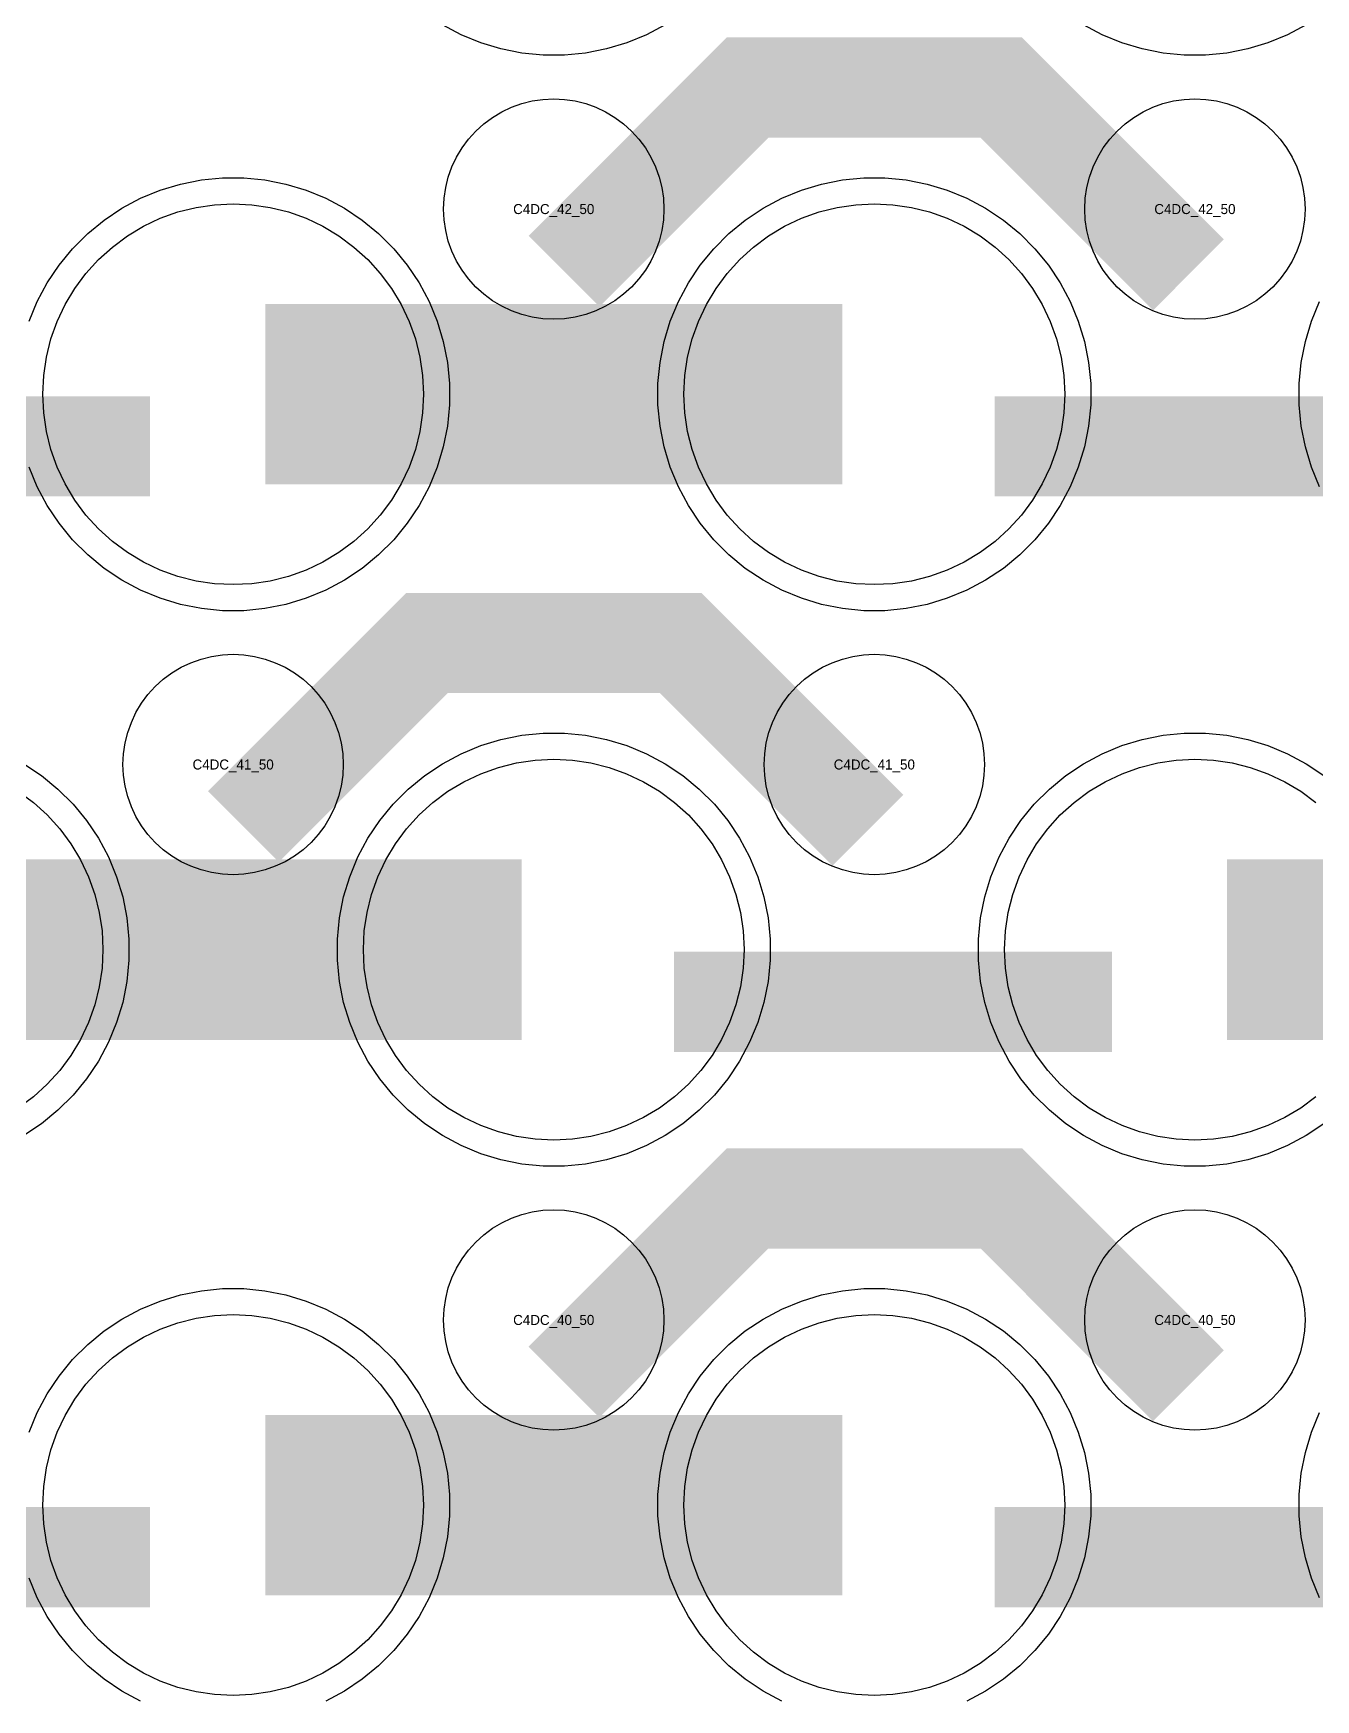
# Model space of a CAD drawing. Extents: x -11880 to 11880, y -14992 to 14992.
# Drawn here: x 3950.1 to 4270.1, y -9345.5 to -8929.8 of the extents above; entities that cross this region are included whole.
import ezdxf
from ezdxf.enums import TextEntityAlignment as Align

# ---------------------------------------------------------------- set-up
doc = ezdxf.new("R2010")
doc.units = 0
doc.header["$MEASUREMENT"] = 0
for name, color, linetype in [('GDS_775_DT_237', 138, 'CONTINUOUS'), ('RDL1_FS', 34, 'CONTINUOUS'), ('RDL_BS', 160, 'CONTINUOUS')]:
    doc.layers.add(name, color=color, linetype=linetype)

msp = doc.modelspace()

# ---------------------------------------------------------------- linework, layer by layer
at = {"layer": 'RDL1_FS'}
for points in [[(4000, -9067.384), (3995.343, -9067.155), (3990.732, -9066.471), (3986.209, -9065.339), (3981.819, -9063.767), (3977.605, -9061.775), (3973.605, -9059.377), (3969.86, -9056.599), (3966.406, -9053.469), (3963.276, -9050.015), (3960.498, -9046.27), (3958.1, -9042.27), (3956.108, -9038.056), (3954.536, -9033.666), (3953.404, -9029.143), (3952.72, -9024.532), (3952.491, -9019.875), (3952.72, -9015.218), (3953.404, -9010.607), (3954.536, -9006.084), (3956.108, -9001.694), (3958.1, -8997.48), (3960.498, -8993.48), (3963.276, -8989.735), (3966.406, -8986.281), (3969.86, -8983.151), (3973.605, -8980.373), (3977.605, -8977.975), (3981.819, -8975.983), (3986.209, -8974.411), (3990.732, -8973.279), (3995.343, -8972.595), (4000, -8972.366), (4004.657, -8972.595), (4009.268, -8973.279), (4013.791, -8974.411), (4018.181, -8975.983), (4022.395, -8977.975), (4026.395, -8980.373), (4030.14, -8983.151), (4033.594, -8986.281), (4036.724, -8989.735), (4039.502, -8993.48), (4041.9, -8997.48), (4043.892, -9001.694), (4045.464, -9006.084), (4046.596, -9010.607), (4047.28, -9015.218), (4047.509, -9019.875), (4047.28, -9024.532), (4046.596, -9029.143), (4045.464, -9033.666), (4043.892, -9038.056), (4041.9, -9042.27), (4039.502, -9046.27), (4036.724, -9050.015), (4033.594, -9053.469), (4030.14, -9056.599), (4026.395, -9059.377), (4022.395, -9061.775), (4018.181, -9063.767), (4013.791, -9065.339), (4009.268, -9066.471), (4004.657, -9067.155)], [(4160, -9067.384), (4155.343, -9067.155), (4150.732, -9066.471), (4146.209, -9065.339), (4141.819, -9063.767), (4137.605, -9061.775), (4133.605, -9059.377), (4129.86, -9056.599), (4126.406, -9053.469), (4123.276, -9050.015), (4120.498, -9046.27), (4118.1, -9042.27), (4116.108, -9038.056), (4114.536, -9033.666), (4113.404, -9029.143), (4112.72, -9024.532), (4112.491, -9019.875), (4112.72, -9015.218), (4113.404, -9010.607), (4114.536, -9006.084), (4116.108, -9001.694), (4118.1, -8997.48), (4120.498, -8993.48), (4123.276, -8989.735), (4126.406, -8986.281), (4129.86, -8983.151), (4133.605, -8980.373), (4137.605, -8977.975), (4141.819, -8975.983), (4146.209, -8974.411), (4150.732, -8973.279), (4155.343, -8972.595), (4160, -8972.366), (4164.657, -8972.595), (4169.268, -8973.279), (4173.791, -8974.411), (4178.181, -8975.983), (4182.395, -8977.975), (4186.395, -8980.373), (4190.14, -8983.151), (4193.594, -8986.281), (4196.724, -8989.735), (4199.502, -8993.48), (4201.9, -8997.48), (4203.892, -9001.694), (4205.464, -9006.084), (4206.596, -9010.607), (4207.28, -9015.218), (4207.509, -9019.875), (4207.28, -9024.532), (4206.596, -9029.143), (4205.464, -9033.666), (4203.892, -9038.056), (4201.9, -9042.27), (4199.502, -9046.27), (4196.724, -9050.015), (4193.594, -9053.469), (4190.14, -9056.599), (4186.395, -9059.377), (4182.395, -9061.775), (4178.181, -9063.767), (4173.791, -9065.339), (4169.268, -9066.471), (4164.657, -9067.155)], [(4000, -9344.509), (3995.343, -9344.28), (3990.732, -9343.596), (3986.209, -9342.464), (3981.819, -9340.892), (3977.605, -9338.9), (3973.605, -9336.502), (3969.86, -9333.724), (3966.406, -9330.594), (3963.276, -9327.14), (3960.498, -9323.395), (3958.1, -9319.395), (3956.108, -9315.181), (3954.536, -9310.791), (3953.404, -9306.268), (3952.72, -9301.657), (3952.491, -9297), (3952.72, -9292.343), (3953.404, -9287.732), (3954.536, -9283.209), (3956.108, -9278.819), (3958.1, -9274.605), (3960.498, -9270.605), (3963.276, -9266.86), (3966.406, -9263.406), (3969.86, -9260.276), (3973.605, -9257.498), (3977.605, -9255.1), (3981.819, -9253.108), (3986.209, -9251.536), (3990.732, -9250.404), (3995.343, -9249.72), (4000, -9249.491), (4004.657, -9249.72), (4009.268, -9250.404), (4013.791, -9251.536), (4018.181, -9253.108), (4022.395, -9255.1), (4026.395, -9257.498), (4030.14, -9260.276), (4033.594, -9263.406), (4036.724, -9266.86), (4039.502, -9270.605), (4041.9, -9274.605), (4043.892, -9278.819), (4045.464, -9283.209), (4046.596, -9287.732), (4047.28, -9292.343), (4047.509, -9297), (4047.28, -9301.657), (4046.596, -9306.268), (4045.464, -9310.791), (4043.892, -9315.181), (4041.9, -9319.395), (4039.502, -9323.395), (4036.724, -9327.14), (4033.594, -9330.594), (4030.14, -9333.724), (4026.395, -9336.502), (4022.395, -9338.9), (4018.181, -9340.892), (4013.791, -9342.464), (4009.268, -9343.596), (4004.657, -9344.28)], [(4160, -9344.509), (4155.343, -9344.28), (4150.732, -9343.596), (4146.209, -9342.464), (4141.819, -9340.892), (4137.605, -9338.9), (4133.605, -9336.502), (4129.86, -9333.724), (4126.406, -9330.594), (4123.276, -9327.14), (4120.498, -9323.395), (4118.1, -9319.395), (4116.108, -9315.181), (4114.536, -9310.791), (4113.404, -9306.268), (4112.72, -9301.657), (4112.491, -9297), (4112.72, -9292.343), (4113.404, -9287.732), (4114.536, -9283.209), (4116.108, -9278.819), (4118.1, -9274.605), (4120.498, -9270.605), (4123.276, -9266.86), (4126.406, -9263.406), (4129.86, -9260.276), (4133.605, -9257.498), (4137.605, -9255.1), (4141.819, -9253.108), (4146.209, -9251.536), (4150.732, -9250.404), (4155.343, -9249.72), (4160, -9249.491), (4164.657, -9249.72), (4169.268, -9250.404), (4173.791, -9251.536), (4178.181, -9253.108), (4182.395, -9255.1), (4186.395, -9257.498), (4190.14, -9260.276), (4193.594, -9263.406), (4196.724, -9266.86), (4199.502, -9270.605), (4201.9, -9274.605), (4203.892, -9278.819), (4205.464, -9283.209), (4206.596, -9287.732), (4207.28, -9292.343), (4207.509, -9297), (4207.28, -9301.657), (4206.596, -9306.268), (4205.464, -9310.791), (4203.892, -9315.181), (4201.9, -9319.395), (4199.502, -9323.395), (4196.724, -9327.14), (4193.594, -9330.594), (4190.14, -9333.724), (4186.395, -9336.502), (4182.395, -9338.9), (4178.181, -9340.892), (4173.791, -9342.464), (4169.268, -9343.596), (4164.657, -9344.28)]]:
    msp.add_lwpolyline(points, close=True, dxfattribs=at)
for points in [[(4008.002, -9019.875, 45, 45, 0), (4080.002, -9019.875, 45, 45, 0)], [(4080.002, -9019.875, 45, 45, 0), (4152.002, -9019.875, 45, 45, 0)], [(4008.002, -9297, 45, 45, 0), (4080.002, -9297, 45, 45, 0)], [(4080.002, -9297, 45, 45, 0), (4152.002, -9297, 45, 45, 0)]]:
    msp.add_lwpolyline(points, format="xyseb", dxfattribs=at)
at = {"layer": 'RDL1_FS', "color": 241, "true_color": 0xf7abae}
msp.add_lwpolyline([(4080, -9205.944), (4075.343, -9205.715), (4070.732, -9205.031), (4066.209, -9203.899), (4061.819, -9202.327), (4057.605, -9200.335), (4053.605, -9197.937), (4049.86, -9195.159), (4046.406, -9192.029), (4043.276, -9188.575), (4040.498, -9184.83), (4038.1, -9180.83), (4036.108, -9176.616), (4034.536, -9172.226), (4033.404, -9167.703), (4032.72, -9163.092), (4032.491, -9158.435), (4032.72, -9153.778), (4033.404, -9149.167), (4034.536, -9144.644), (4036.108, -9140.254), (4038.1, -9136.04), (4040.498, -9132.04), (4043.276, -9128.295), (4046.406, -9124.841), (4049.86, -9121.711), (4053.605, -9118.933), (4057.605, -9116.535), (4061.819, -9114.543), (4066.209, -9112.971), (4070.732, -9111.839), (4075.343, -9111.155), (4080, -9110.926), (4084.657, -9111.155), (4089.268, -9111.839), (4093.791, -9112.971), (4098.181, -9114.543), (4102.395, -9116.535), (4106.395, -9118.933), (4110.14, -9121.711), (4113.594, -9124.841), (4116.724, -9128.295), (4119.502, -9132.04), (4121.9, -9136.04), (4123.892, -9140.254), (4125.464, -9144.644), (4126.596, -9149.167), (4127.28, -9153.778), (4127.509, -9158.435), (4127.28, -9163.092), (4126.596, -9167.703), (4125.464, -9172.226), (4123.892, -9176.616), (4121.9, -9180.83), (4119.502, -9184.83), (4116.724, -9188.575), (4113.594, -9192.029), (4110.14, -9195.159), (4106.395, -9197.937), (4102.395, -9200.335), (4098.181, -9202.327), (4093.791, -9203.899), (4089.268, -9205.031), (4084.657, -9205.715)], close=True, dxfattribs=at)
for points in [[(4270.14, -9195.159), (4266.395, -9197.937), (4262.395, -9200.335), (4258.181, -9202.327), (4253.791, -9203.899), (4249.268, -9205.031), (4244.657, -9205.715), (4240, -9205.944), (4235.343, -9205.715), (4230.732, -9205.031), (4226.209, -9203.899), (4221.819, -9202.327), (4217.605, -9200.335), (4213.605, -9197.937), (4209.86, -9195.159), (4206.406, -9192.029), (4203.276, -9188.575), (4200.498, -9184.83), (4198.1, -9180.83), (4196.108, -9176.616), (4194.536, -9172.226), (4193.404, -9167.703), (4192.72, -9163.092), (4192.491, -9158.435), (4192.72, -9153.778), (4193.404, -9149.167), (4194.536, -9144.644), (4196.108, -9140.254), (4198.1, -9136.04), (4200.498, -9132.04), (4203.276, -9128.295), (4206.406, -9124.841), (4209.86, -9121.711), (4213.605, -9118.933), (4217.605, -9116.535), (4221.819, -9114.543), (4226.209, -9112.971), (4230.732, -9111.839), (4235.343, -9111.155), (4240, -9110.926), (4244.657, -9111.155), (4249.268, -9111.839), (4253.791, -9112.971), (4258.181, -9114.543), (4262.395, -9116.535), (4266.395, -9118.933), (4270.14, -9121.711)], [(3946.395, -9118.933), (3950.14, -9121.711), (3953.594, -9124.841), (3956.724, -9128.295), (3959.502, -9132.04), (3961.9, -9136.04), (3963.892, -9140.254), (3965.464, -9144.644), (3966.596, -9149.167), (3967.28, -9153.778), (3967.509, -9158.435), (3967.28, -9163.092), (3966.596, -9167.703), (3965.464, -9172.226), (3963.892, -9176.616), (3961.9, -9180.83), (3959.502, -9184.83), (3956.724, -9188.575), (3953.594, -9192.029), (3950.14, -9195.159), (3946.395, -9197.937)]]:
    msp.add_lwpolyline(points, dxfattribs=at)
for points in [[(3928.002, -9158.435, 45, 45, 0), (4000.002, -9158.435, 45, 45, 0)], [(4000.002, -9158.435, 45, 45, 0), (4072.002, -9158.435, 45, 45, 0)], [(4248.002, -9158.435, 45, 45, 0), (4320.002, -9158.435, 45, 45, 0)]]:
    msp.add_lwpolyline(points, format="xyseb", dxfattribs=at)
at = {"layer": 'RDL_BS'}
for points in [[(4107.777, -8927.693), (4103.115, -8930.185), (4098.205, -8932.216), (4093.165, -8933.747), (4087.938, -8934.793), (4082.644, -8935.31), (4077.356, -8935.31), (4072.062, -8934.793), (4066.835, -8933.747), (4061.795, -8932.216), (4056.885, -8930.185), (4052.223, -8927.693)], [(4267.777, -8927.693), (4263.115, -8930.185), (4258.205, -8932.216), (4253.165, -8933.747), (4247.938, -8934.793), (4242.644, -8935.31), (4237.356, -8935.31), (4232.062, -8934.793), (4226.835, -8933.747), (4221.795, -8932.216), (4216.885, -8930.185), (4212.223, -8927.693)], [(3949.094, -9001.67), (3951.125, -8996.76), (3953.617, -8992.098), (3956.564, -8987.684), (3959.926, -8983.583), (3963.708, -8979.801), (3967.809, -8976.439), (3972.223, -8973.492), (3976.885, -8971), (3981.795, -8968.969), (3986.835, -8967.438), (3992.062, -8966.392), (3997.356, -8965.875), (4002.644, -8965.875), (4007.938, -8966.392), (4013.165, -8967.438), (4018.205, -8968.969), (4023.115, -8971), (4027.777, -8973.492), (4032.191, -8976.439), (4036.292, -8979.801), (4040.074, -8983.583), (4043.436, -8987.684), (4046.383, -8992.098), (4048.875, -8996.76), (4050.906, -9001.67), (4052.437, -9006.71), (4053.483, -9011.937), (4054, -9017.231), (4054, -9022.519), (4053.483, -9027.813), (4052.437, -9033.04), (4050.906, -9038.08), (4048.875, -9042.99), (4046.383, -9047.652), (4043.436, -9052.066), (4040.074, -9056.167), (4036.292, -9059.949), (4032.191, -9063.311), (4027.777, -9066.258), (4023.115, -9068.75), (4018.205, -9070.781), (4013.165, -9072.312), (4007.938, -9073.358), (4002.644, -9073.875), (3997.356, -9073.875), (3992.062, -9073.358), (3986.835, -9072.312), (3981.795, -9070.781), (3976.885, -9068.75), (3972.223, -9066.258), (3967.809, -9063.311), (3963.708, -9059.949), (3959.926, -9056.167), (3956.564, -9052.066), (3953.617, -9047.652), (3951.125, -9042.99), (3949.094, -9038.08)], [(4271.125, -9042.99), (4269.094, -9038.08), (4267.563, -9033.04), (4266.517, -9027.813), (4266, -9022.519), (4266, -9017.231), (4266.517, -9011.937), (4267.563, -9006.71), (4269.094, -9001.67), (4271.125, -8996.76)], [(3949.094, -9278.795), (3951.125, -9273.885), (3953.617, -9269.223), (3956.564, -9264.809), (3959.926, -9260.708), (3963.708, -9256.926), (3967.809, -9253.564), (3972.223, -9250.617), (3976.885, -9248.125), (3981.795, -9246.094), (3986.835, -9244.563), (3992.062, -9243.517), (3997.356, -9243), (4002.644, -9243), (4007.938, -9243.517), (4013.165, -9244.563), (4018.205, -9246.094), (4023.115, -9248.125), (4027.777, -9250.617), (4032.191, -9253.564), (4036.292, -9256.926), (4040.074, -9260.708), (4043.436, -9264.809), (4046.383, -9269.223), (4048.875, -9273.885), (4050.906, -9278.795), (4052.437, -9283.835), (4053.483, -9289.062), (4054, -9294.356), (4054, -9299.644), (4053.483, -9304.938), (4052.437, -9310.165), (4050.906, -9315.205), (4048.875, -9320.115), (4046.383, -9324.777), (4043.436, -9329.191), (4040.074, -9333.292), (4036.292, -9337.074), (4032.191, -9340.436), (4027.777, -9343.383), (4023.115, -9345.875)], [(4136.885, -9345.875), (4132.223, -9343.383), (4127.809, -9340.436), (4123.708, -9337.074), (4119.926, -9333.292), (4116.564, -9329.191), (4113.617, -9324.777), (4111.125, -9320.115), (4109.094, -9315.205), (4107.563, -9310.165), (4106.517, -9304.938), (4106, -9299.644), (4106, -9294.356), (4106.517, -9289.062), (4107.563, -9283.835), (4109.094, -9278.795), (4111.125, -9273.885), (4113.617, -9269.223), (4116.564, -9264.809), (4119.926, -9260.708), (4123.708, -9256.926), (4127.809, -9253.564), (4132.223, -9250.617), (4136.885, -9248.125), (4141.795, -9246.094), (4146.835, -9244.563), (4152.062, -9243.517), (4157.356, -9243), (4162.644, -9243), (4167.938, -9243.517), (4173.165, -9244.563), (4178.205, -9246.094), (4183.115, -9248.125), (4187.777, -9250.617), (4192.191, -9253.564), (4196.292, -9256.926), (4200.074, -9260.708), (4203.436, -9264.809), (4206.383, -9269.223), (4208.875, -9273.885), (4210.906, -9278.795), (4212.437, -9283.835), (4213.483, -9289.062), (4214, -9294.356), (4214, -9299.644), (4213.483, -9304.938), (4212.437, -9310.165), (4210.906, -9315.205), (4208.875, -9320.115), (4206.383, -9324.777), (4203.436, -9329.191), (4200.074, -9333.292), (4196.292, -9337.074), (4192.191, -9340.436), (4187.777, -9343.383), (4183.115, -9345.875)], [(4271.125, -9320.115), (4269.094, -9315.205), (4267.563, -9310.165), (4266.517, -9304.938), (4266, -9299.644), (4266, -9294.356), (4266.517, -9289.062), (4267.563, -9283.835), (4269.094, -9278.795), (4271.125, -9273.885)], [(3976.885, -9345.875), (3972.223, -9343.383), (3967.809, -9340.436), (3963.708, -9337.074), (3959.926, -9333.292), (3956.564, -9329.191), (3953.617, -9324.777), (3951.125, -9320.115), (3949.094, -9315.205)]]:
    msp.add_lwpolyline(points, dxfattribs=at)
for points in [[(4082.562, -8989.189, 25, 25, 0), (4128.377, -8943.374, 25, 25, 0), (4161.93, -8943.374, 25, 25, 0)], [(4238.401, -8990.088, 25, 25, 0), (4191.687, -8943.374, 25, 25, 0), (4161.929, -8943.374, 25, 25, 0)], [(3870.016, -9032.888, 25, 25, 0), (3979.281, -9032.888, 25, 25, 0)], [(4190.016, -9032.888, 25, 25, 0), (4299.281, -9032.888, 25, 25, 0)], [(4002.562, -9127.749, 25, 25, 0), (4048.377, -9081.934, 25, 25, 0), (4081.93, -9081.934, 25, 25, 0)], [(4158.401, -9128.648, 25, 25, 0), (4111.687, -9081.934, 25, 25, 0), (4081.929, -9081.934, 25, 25, 0)], [(4082.562, -9266.314, 25, 25, 0), (4128.377, -9220.499, 25, 25, 0), (4161.93, -9220.499, 25, 25, 0)], [(4238.401, -9267.213, 25, 25, 0), (4191.687, -9220.499, 25, 25, 0), (4161.929, -9220.499, 25, 25, 0)], [(3870.016, -9310.013, 25, 25, 0), (3979.281, -9310.013, 25, 25, 0)], [(4190.016, -9310.013, 25, 25, 0), (4299.281, -9310.013, 25, 25, 0)]]:
    msp.add_lwpolyline(points, format="xyseb", dxfattribs=at)
for points in [[(4080, -9001.181), (4077.307, -9001.049), (4074.635, -9000.653), (4072.016, -8999.996), (4069.481, -8999.089), (4067.044, -8997.937), (4064.72, -8996.544), (4062.557, -8994.941), (4060.558, -8993.129), (4058.746, -8991.13), (4057.143, -8988.967), (4055.75, -8986.643), (4054.598, -8984.206), (4053.691, -8981.671), (4053.034, -8979.052), (4052.638, -8976.38), (4052.506, -8973.687), (4052.638, -8970.994), (4053.034, -8968.322), (4053.691, -8965.703), (4054.598, -8963.168), (4055.75, -8960.731), (4057.143, -8958.407), (4058.746, -8956.244), (4060.558, -8954.245), (4062.557, -8952.433), (4064.72, -8950.83), (4067.044, -8949.437), (4069.481, -8948.285), (4072.016, -8947.378), (4074.635, -8946.721), (4077.307, -8946.325), (4080, -8946.193), (4082.693, -8946.325), (4085.365, -8946.721), (4087.984, -8947.378), (4090.519, -8948.285), (4092.956, -8949.437), (4095.28, -8950.83), (4097.443, -8952.433), (4099.442, -8954.245), (4101.254, -8956.244), (4102.857, -8958.407), (4104.25, -8960.731), (4105.402, -8963.168), (4106.309, -8965.703), (4106.966, -8968.322), (4107.362, -8970.994), (4107.494, -8973.687), (4107.362, -8976.38), (4106.966, -8979.052), (4106.309, -8981.671), (4105.402, -8984.206), (4104.25, -8986.643), (4102.857, -8988.967), (4101.254, -8991.13), (4099.442, -8993.129), (4097.443, -8994.941), (4095.28, -8996.544), (4092.956, -8997.937), (4090.519, -8999.089), (4087.984, -8999.996), (4085.365, -9000.653), (4082.693, -9001.049)], [(4240, -9001.181), (4237.307, -9001.049), (4234.635, -9000.653), (4232.016, -8999.996), (4229.481, -8999.089), (4227.044, -8997.937), (4224.72, -8996.544), (4222.557, -8994.941), (4220.558, -8993.129), (4218.746, -8991.13), (4217.143, -8988.967), (4215.75, -8986.643), (4214.598, -8984.206), (4213.691, -8981.671), (4213.034, -8979.052), (4212.638, -8976.38), (4212.506, -8973.687), (4212.638, -8970.994), (4213.034, -8968.322), (4213.691, -8965.703), (4214.598, -8963.168), (4215.75, -8960.731), (4217.143, -8958.407), (4218.746, -8956.244), (4220.558, -8954.245), (4222.557, -8952.433), (4224.72, -8950.83), (4227.044, -8949.437), (4229.481, -8948.285), (4232.016, -8947.378), (4234.635, -8946.721), (4237.307, -8946.325), (4240, -8946.193), (4242.693, -8946.325), (4245.365, -8946.721), (4247.984, -8947.378), (4250.519, -8948.285), (4252.956, -8949.437), (4255.28, -8950.83), (4257.443, -8952.433), (4259.442, -8954.245), (4261.254, -8956.244), (4262.857, -8958.407), (4264.25, -8960.731), (4265.402, -8963.168), (4266.309, -8965.703), (4266.966, -8968.322), (4267.362, -8970.994), (4267.494, -8973.687), (4267.362, -8976.38), (4266.966, -8979.052), (4266.309, -8981.671), (4265.402, -8984.206), (4264.25, -8986.643), (4262.857, -8988.967), (4261.254, -8991.13), (4259.442, -8993.129), (4257.443, -8994.941), (4255.28, -8996.544), (4252.956, -8997.937), (4250.519, -8999.089), (4247.984, -8999.996), (4245.365, -9000.653), (4242.693, -9001.049)], [(4157.356, -9073.875), (4152.062, -9073.358), (4146.835, -9072.312), (4141.795, -9070.781), (4136.885, -9068.75), (4132.223, -9066.258), (4127.809, -9063.311), (4123.708, -9059.949), (4119.926, -9056.167), (4116.564, -9052.066), (4113.617, -9047.652), (4111.125, -9042.99), (4109.094, -9038.08), (4107.563, -9033.04), (4106.517, -9027.813), (4106, -9022.519), (4106, -9017.231), (4106.517, -9011.937), (4107.563, -9006.71), (4109.094, -9001.67), (4111.125, -8996.76), (4113.617, -8992.098), (4116.564, -8987.684), (4119.926, -8983.583), (4123.708, -8979.801), (4127.809, -8976.439), (4132.223, -8973.492), (4136.885, -8971), (4141.795, -8968.969), (4146.835, -8967.438), (4152.062, -8966.392), (4157.356, -8965.875), (4162.644, -8965.875), (4167.938, -8966.392), (4173.165, -8967.438), (4178.205, -8968.969), (4183.115, -8971), (4187.777, -8973.492), (4192.191, -8976.439), (4196.292, -8979.801), (4200.074, -8983.583), (4203.436, -8987.684), (4206.383, -8992.098), (4208.875, -8996.76), (4210.906, -9001.67), (4212.437, -9006.71), (4213.483, -9011.937), (4214, -9017.231), (4214, -9022.519), (4213.483, -9027.813), (4212.437, -9033.04), (4210.906, -9038.08), (4208.875, -9042.99), (4206.383, -9047.652), (4203.436, -9052.066), (4200.074, -9056.167), (4196.292, -9059.949), (4192.191, -9063.311), (4187.777, -9066.258), (4183.115, -9068.75), (4178.205, -9070.781), (4173.165, -9072.312), (4167.938, -9073.358), (4162.644, -9073.875)], [(4000, -9139.741), (3997.307, -9139.609), (3994.635, -9139.213), (3992.016, -9138.556), (3989.481, -9137.649), (3987.044, -9136.497), (3984.72, -9135.104), (3982.557, -9133.501), (3980.558, -9131.689), (3978.746, -9129.69), (3977.143, -9127.527), (3975.75, -9125.203), (3974.598, -9122.766), (3973.691, -9120.231), (3973.034, -9117.612), (3972.638, -9114.94), (3972.506, -9112.247), (3972.638, -9109.554), (3973.034, -9106.882), (3973.691, -9104.263), (3974.598, -9101.728), (3975.75, -9099.291), (3977.143, -9096.967), (3978.746, -9094.804), (3980.558, -9092.805), (3982.557, -9090.993), (3984.72, -9089.39), (3987.044, -9087.997), (3989.481, -9086.845), (3992.016, -9085.938), (3994.635, -9085.281), (3997.307, -9084.885), (4000, -9084.753), (4002.693, -9084.885), (4005.365, -9085.281), (4007.984, -9085.938), (4010.519, -9086.845), (4012.956, -9087.997), (4015.28, -9089.39), (4017.443, -9090.993), (4019.442, -9092.805), (4021.254, -9094.804), (4022.857, -9096.967), (4024.25, -9099.291), (4025.402, -9101.728), (4026.309, -9104.263), (4026.966, -9106.882), (4027.362, -9109.554), (4027.494, -9112.247), (4027.362, -9114.94), (4026.966, -9117.612), (4026.309, -9120.231), (4025.402, -9122.766), (4024.25, -9125.203), (4022.857, -9127.527), (4021.254, -9129.69), (4019.442, -9131.689), (4017.443, -9133.501), (4015.28, -9135.104), (4012.956, -9136.497), (4010.519, -9137.649), (4007.984, -9138.556), (4005.365, -9139.213), (4002.693, -9139.609)], [(4160, -9139.741), (4157.307, -9139.609), (4154.635, -9139.213), (4152.016, -9138.556), (4149.481, -9137.649), (4147.044, -9136.497), (4144.72, -9135.104), (4142.557, -9133.501), (4140.558, -9131.689), (4138.746, -9129.69), (4137.143, -9127.527), (4135.75, -9125.203), (4134.598, -9122.766), (4133.691, -9120.231), (4133.034, -9117.612), (4132.638, -9114.94), (4132.506, -9112.247), (4132.638, -9109.554), (4133.034, -9106.882), (4133.691, -9104.263), (4134.598, -9101.728), (4135.75, -9099.291), (4137.143, -9096.967), (4138.746, -9094.804), (4140.558, -9092.805), (4142.557, -9090.993), (4144.72, -9089.39), (4147.044, -9087.997), (4149.481, -9086.845), (4152.016, -9085.938), (4154.635, -9085.281), (4157.307, -9084.885), (4160, -9084.753), (4162.693, -9084.885), (4165.365, -9085.281), (4167.984, -9085.938), (4170.519, -9086.845), (4172.956, -9087.997), (4175.28, -9089.39), (4177.443, -9090.993), (4179.442, -9092.805), (4181.254, -9094.804), (4182.857, -9096.967), (4184.25, -9099.291), (4185.402, -9101.728), (4186.309, -9104.263), (4186.966, -9106.882), (4187.362, -9109.554), (4187.494, -9112.247), (4187.362, -9114.94), (4186.966, -9117.612), (4186.309, -9120.231), (4185.402, -9122.766), (4184.25, -9125.203), (4182.857, -9127.527), (4181.254, -9129.69), (4179.442, -9131.689), (4177.443, -9133.501), (4175.28, -9135.104), (4172.956, -9136.497), (4170.519, -9137.649), (4167.984, -9138.556), (4165.365, -9139.213), (4162.693, -9139.609)], [(4080, -9278.306), (4077.307, -9278.174), (4074.635, -9277.778), (4072.016, -9277.121), (4069.481, -9276.214), (4067.044, -9275.062), (4064.72, -9273.669), (4062.557, -9272.066), (4060.558, -9270.254), (4058.746, -9268.255), (4057.143, -9266.092), (4055.75, -9263.768), (4054.598, -9261.331), (4053.691, -9258.796), (4053.034, -9256.177), (4052.638, -9253.505), (4052.506, -9250.812), (4052.638, -9248.119), (4053.034, -9245.447), (4053.691, -9242.828), (4054.598, -9240.293), (4055.75, -9237.856), (4057.143, -9235.532), (4058.746, -9233.369), (4060.558, -9231.37), (4062.557, -9229.558), (4064.72, -9227.955), (4067.044, -9226.562), (4069.481, -9225.41), (4072.016, -9224.503), (4074.635, -9223.846), (4077.307, -9223.45), (4080, -9223.318), (4082.693, -9223.45), (4085.365, -9223.846), (4087.984, -9224.503), (4090.519, -9225.41), (4092.956, -9226.562), (4095.28, -9227.955), (4097.443, -9229.558), (4099.442, -9231.37), (4101.254, -9233.369), (4102.857, -9235.532), (4104.25, -9237.856), (4105.402, -9240.293), (4106.309, -9242.828), (4106.966, -9245.447), (4107.362, -9248.119), (4107.494, -9250.812), (4107.362, -9253.505), (4106.966, -9256.177), (4106.309, -9258.796), (4105.402, -9261.331), (4104.25, -9263.768), (4102.857, -9266.092), (4101.254, -9268.255), (4099.442, -9270.254), (4097.443, -9272.066), (4095.28, -9273.669), (4092.956, -9275.062), (4090.519, -9276.214), (4087.984, -9277.121), (4085.365, -9277.778), (4082.693, -9278.174)], [(4240, -9278.306), (4237.307, -9278.174), (4234.635, -9277.778), (4232.016, -9277.121), (4229.481, -9276.214), (4227.044, -9275.062), (4224.72, -9273.669), (4222.557, -9272.066), (4220.558, -9270.254), (4218.746, -9268.255), (4217.143, -9266.092), (4215.75, -9263.768), (4214.598, -9261.331), (4213.691, -9258.796), (4213.034, -9256.177), (4212.638, -9253.505), (4212.506, -9250.812), (4212.638, -9248.119), (4213.034, -9245.447), (4213.691, -9242.828), (4214.598, -9240.293), (4215.75, -9237.856), (4217.143, -9235.532), (4218.746, -9233.369), (4220.558, -9231.37), (4222.557, -9229.558), (4224.72, -9227.955), (4227.044, -9226.562), (4229.481, -9225.41), (4232.016, -9224.503), (4234.635, -9223.846), (4237.307, -9223.45), (4240, -9223.318), (4242.693, -9223.45), (4245.365, -9223.846), (4247.984, -9224.503), (4250.519, -9225.41), (4252.956, -9226.562), (4255.28, -9227.955), (4257.443, -9229.558), (4259.442, -9231.37), (4261.254, -9233.369), (4262.857, -9235.532), (4264.25, -9237.856), (4265.402, -9240.293), (4266.309, -9242.828), (4266.966, -9245.447), (4267.362, -9248.119), (4267.494, -9250.812), (4267.362, -9253.505), (4266.966, -9256.177), (4266.309, -9258.796), (4265.402, -9261.331), (4264.25, -9263.768), (4262.857, -9266.092), (4261.254, -9268.255), (4259.442, -9270.254), (4257.443, -9272.066), (4255.28, -9273.669), (4252.956, -9275.062), (4250.519, -9276.214), (4247.984, -9277.121), (4245.365, -9277.778), (4242.693, -9278.174)]]:
    msp.add_lwpolyline(points, close=True, dxfattribs=at)
at = {"layer": 'RDL_BS', "color": 241, "true_color": 0xf7abae}
msp.add_lwpolyline([(4077.356, -9212.435), (4072.062, -9211.918), (4066.835, -9210.872), (4061.795, -9209.341), (4056.885, -9207.31), (4052.223, -9204.818), (4047.809, -9201.871), (4043.708, -9198.509), (4039.926, -9194.727), (4036.564, -9190.626), (4033.617, -9186.212), (4031.125, -9181.55), (4029.094, -9176.64), (4027.563, -9171.6), (4026.517, -9166.373), (4026, -9161.079), (4026, -9155.791), (4026.517, -9150.497), (4027.563, -9145.27), (4029.094, -9140.23), (4031.125, -9135.32), (4033.617, -9130.658), (4036.564, -9126.244), (4039.926, -9122.143), (4043.708, -9118.361), (4047.809, -9114.999), (4052.223, -9112.052), (4056.885, -9109.56), (4061.795, -9107.529), (4066.835, -9105.998), (4072.062, -9104.952), (4077.356, -9104.435), (4082.644, -9104.435), (4087.938, -9104.952), (4093.165, -9105.998), (4098.205, -9107.529), (4103.115, -9109.56), (4107.777, -9112.052), (4112.191, -9114.999), (4116.292, -9118.361), (4120.074, -9122.143), (4123.436, -9126.244), (4126.383, -9130.658), (4128.875, -9135.32), (4130.906, -9140.23), (4132.437, -9145.27), (4133.483, -9150.497), (4134, -9155.791), (4134, -9161.079), (4133.483, -9166.373), (4132.437, -9171.6), (4130.906, -9176.64), (4128.875, -9181.55), (4126.383, -9186.212), (4123.436, -9190.626), (4120.074, -9194.727), (4116.292, -9198.509), (4112.191, -9201.871), (4107.777, -9204.818), (4103.115, -9207.31), (4098.205, -9209.341), (4093.165, -9210.872), (4087.938, -9211.918), (4082.644, -9212.435)], close=True, dxfattribs=at)
for points in [[(4272.191, -9201.871), (4267.777, -9204.818), (4263.115, -9207.31), (4258.205, -9209.341), (4253.165, -9210.872), (4247.938, -9211.918), (4242.644, -9212.435), (4237.356, -9212.435), (4232.062, -9211.918), (4226.835, -9210.872), (4221.795, -9209.341), (4216.885, -9207.31), (4212.223, -9204.818), (4207.809, -9201.871), (4203.708, -9198.509), (4199.926, -9194.727), (4196.564, -9190.626), (4193.617, -9186.212), (4191.125, -9181.55), (4189.094, -9176.64), (4187.563, -9171.6), (4186.517, -9166.373), (4186, -9161.079), (4186, -9155.791), (4186.517, -9150.497), (4187.563, -9145.27), (4189.094, -9140.23), (4191.125, -9135.32), (4193.617, -9130.658), (4196.564, -9126.244), (4199.926, -9122.143), (4203.708, -9118.361), (4207.809, -9114.999), (4212.223, -9112.052), (4216.885, -9109.56), (4221.795, -9107.529), (4226.835, -9105.998), (4232.062, -9104.952), (4237.356, -9104.435), (4242.644, -9104.435), (4247.938, -9104.952), (4253.165, -9105.998), (4258.205, -9107.529), (4263.115, -9109.56), (4267.777, -9112.052), (4272.191, -9114.999)], [(3947.777, -9112.052), (3952.191, -9114.999), (3956.292, -9118.361), (3960.074, -9122.143), (3963.436, -9126.244), (3966.383, -9130.658), (3968.875, -9135.32), (3970.906, -9140.23), (3972.437, -9145.27), (3973.483, -9150.497), (3974, -9155.791), (3974, -9161.079), (3973.483, -9166.373), (3972.437, -9171.6), (3970.906, -9176.64), (3968.875, -9181.55), (3966.383, -9186.212), (3963.436, -9190.626), (3960.074, -9194.727), (3956.292, -9198.509), (3952.191, -9201.871), (3947.777, -9204.818)]]:
    msp.add_lwpolyline(points, dxfattribs=at)
msp.add_lwpolyline([(4110.016, -9171.448, 25, 25, 0), (4219.281, -9171.448, 25, 25, 0)], format="xyseb", dxfattribs=at)

# ---------------------------------------------------------------- texts
at = {"layer": 'GDS_775_DT_237'}
for s, p in [('C4DC_42_50', (4080, -8973.687)), ('C4DC_42_50', (4080, -8973.687)), ('C4DC_42_50', (4240, -8973.687)), ('C4DC_42_50', (4240, -8973.687)), ('C4DC_41_50', (4000, -9112.247)), ('C4DC_41_50', (4000, -9112.247)), ('C4DC_41_50', (4160, -9112.247)), ('C4DC_41_50', (4160, -9112.247)), ('C4DC_40_50', (4080, -9250.812)), ('C4DC_40_50', (4080, -9250.812)), ('C4DC_40_50', (4240, -9250.812)), ('C4DC_40_50', (4240, -9250.812))]:
    msp.add_text(s, height=2.5, dxfattribs=at).set_placement(p, align=Align.MIDDLE_CENTER)

doc.saveas('drawing.dxf')
